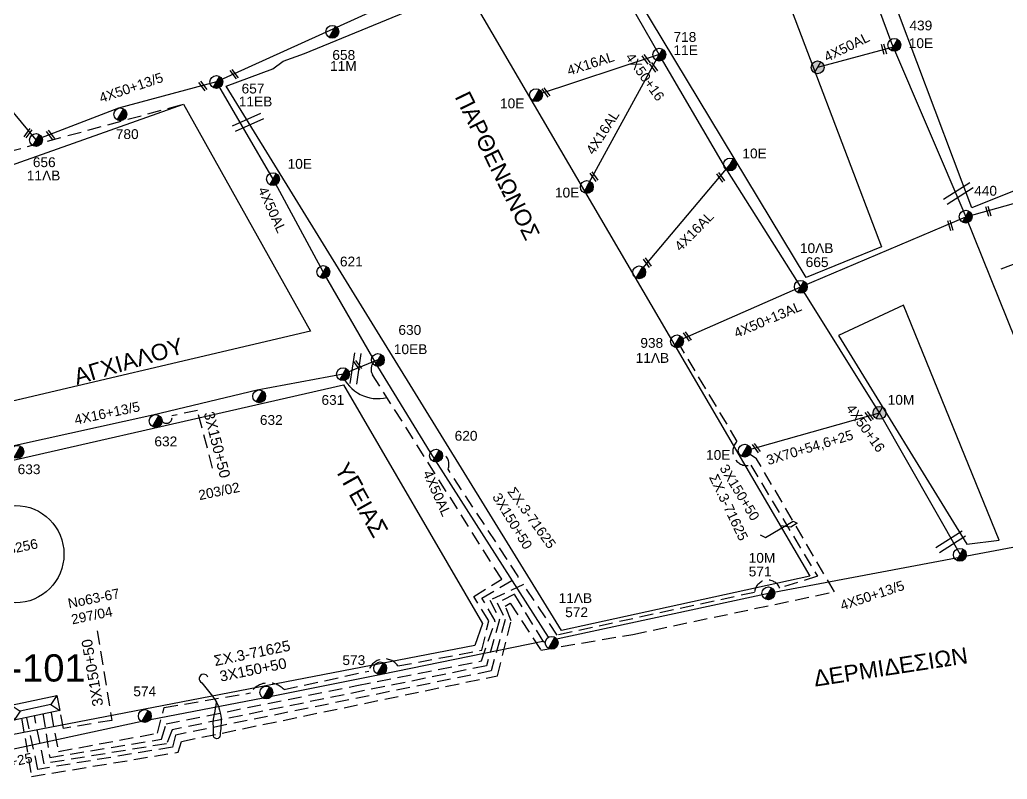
# Model space of a CAD drawing. Header units: millimetres. Extents: x 7453 to 9570, y 777 to 1872.
# Drawn here: x 7555.5 to 7736.9, y 1184.3 to 1323.8 of the extents above; entities that cross this region are included whole.
import ezdxf

# ---------------------------------------------------------------- set-up
doc = ezdxf.new("R2010")
doc.units = ezdxf.units.MM
doc.linetypes.add('DASHED', pattern=[19.05, 12.7, -6.35])
for name, color, linetype in [('Άγνωστα', 7, 'Continuous'), ('Γέφυρες Εναέριου Δικτύου', 7, 'Continuous'), ('Γυμνά εναέρια ΧΤ (3Φ)   4x16AL', 7, 'Continuous'), ('Γυμνά εναέρια ΧΤ (3Φ)   4x50AL', 7, 'Continuous'), ('Γυμνά εναέρια ΧΤ και ΦΟΠ (3Φ)   4x50+16AL', 7, 'Continuous'), ('Επιγραφές - Σχήματα', 7, 'Continuous'), ('Καλώδια ΧΤ   3x150+50AL', 7, 'DASHED'), ('Καλώδια ΧΤ   3x150AL+50CU', 7, 'DASHED'), ('Καλώδια ΧΤ   4x50AL', 7, 'DASHED'), ('Μηχανική τομή', 7, 'Continuous'), ('Στύλος Ξύλινος', 7, 'Continuous'), ('Στύλος Ξύλινος @ 1', 7, 'Continuous'), ('Στύλος ΦΜ', 7, 'Continuous'), ('Στύλος ΦΜ @ 1', 7, 'Continuous'), ('Συνεστραμμένα ΧΤ   3x70+54.6+25 AL', 7, 'SYN_LINE'), ('Συνεστραμμένα ΧΤ   4x120+25 AL', 7, 'SYN_LINE'), ('Τομή', 7, 'Continuous'), ('Υποσταθμός πόλεως', 7, 'Continuous'), ('Υπόβαθρο ΔΕΗ', 7, 'Continuous')]:
    doc.layers.add(name, color=color, linetype=linetype)
doc.styles.get("Standard").update_dxf_attribs({"font": 'ARIAL.TTF'})
doc.linetypes.add('SYN_LINE', pattern='A,0.5,-0.0001,["/\\/\\/\\/",Standard,S=0.1,R=0,X=0,Y=-0.05],-0.25', length=0.7501)

# ---------------------------------------------------------------- blocks, each defined once
blk = doc.blocks.new('ΥΠΑΡΧΩΝ ΤΣΙΜΕΝΤΕΝΙΟΣ ΣΤΥΛΟΣ')
at = {"layer": 'Στύλος ΦΜ'}
blk.add_hatch(color=7, dxfattribs=at).paths.add_polyline_path([(-1.29, -2.28, 0.574793), (2.62, 0, 0.268822), (1.3, 2.27)])
at = {"layer": 'Στύλος ΦΜ', "color": 7}
blk.add_line((-1.29, -2.28), (1.3, 2.27), dxfattribs=at)
blk.add_circle((0, 0), 2.62, dxfattribs=at)
at = {"layer": 'Στύλος ΦΜ', "flags": 4}
for tag, p in [('ΑΡΙΘΜΟΣ', (-4.68, 8.05)), ('ΤΥΠΟΣ', (-4.91, 3.03))]:
    blk.add_attdef(tag, p, '', height=4, dxfattribs=at)
blk = doc.blocks.new('ΥΠΑΡΧΩΝ ΞΥΛΙΝΟΣ ΣΤΥΛΟΣ')
at = {"layer": 'Στύλος Ξύλινος'}
h = blk.add_hatch(color=7, dxfattribs=at)
h.paths.add_polyline_path([(-2.62, 0, 0.270008), (-1.29, -2.28), (1.3, 2.27, 0.576266)])
h.paths.add_polyline_path([(-1.29, -2.28, 0.574793), (2.62, 0, 0.268822), (1.3, 2.27)])
at = {"layer": 'Στύλος Ξύλινος', "color": 7}
blk.add_line((-1.29, -2.28), (1.3, 2.27), dxfattribs=at)
blk.add_circle((0, 0), 2.62, dxfattribs=at)
at = {"layer": 'Στύλος Ξύλινος', "flags": 4}
for tag, p in [('ΑΡΙΘΜΟΣ', (-4.91, 8.6)), ('ΤΥΠΟΣ', (-4.85, 3.39))]:
    blk.add_attdef(tag, p, '', height=4, dxfattribs=at)
blk = doc.blocks.new('ΥΠΟΣΤΑΘΜΟΣ ΠΟΛΕΩΣ')
at = {"layer": 'Υποσταθμός πόλεως', "linetype": 'Continuous', "ltscale": 40}
blk.add_lwpolyline([(-8.57, 2.82), (8.57, 2.82), (8.57, -2.82), (-8.57, -2.82)], close=True, dxfattribs=at)
for points in [[(-5.75, 0), (-8.57, 2.82)], [(5.75, 0), (8.57, 2.82)], [(-8.57, -2.82), (-5.75, 0)], [(-5.75, 0), (5.75, 0)], [(8.57, -2.82), (5.75, 0)]]:
    blk.add_lwpolyline(points, dxfattribs=at)
at = {"layer": 'Υποσταθμός πόλεως', "linetype": 'SYN_LINE', "ltscale": 40, "flags": 1}
for tag, p in [('ΜΕΤΑΣΧΗΜΑΤΙΣΜΟΣ', (10.6, 2.39)), ('ΙΣΧΥΣ', (10.58, -0.41)), ('ΑΡΙΘΜΟΣ', (10.7, -3.13))]:
    blk.add_attdef(tag, p, '', height=1.8, dxfattribs=at)
blk = doc.blocks.new('ΜΗΧΑΝΙΚΗ ΤΟΜΗ')
at = {"layer": 'Μηχανική τομή', "ltscale": 40}
for p, q in [((-1.89, 0.78), (1.89, 0.78)), ((1.89, 0), (-1.89, 0))]:
    blk.add_line(p, q, dxfattribs=at)
blk = doc.blocks.new('ΤΟΜΗ')
at = {"layer": 'Τομή', "ltscale": 40}
for p, q in [((-5.68, 0), (5.68, 0)), ((5.68, -2.33), (-5.68, -2.33))]:
    blk.add_line(p, q, dxfattribs=at)

msp = doc.modelspace()

# ---------------------------------------------------------------- linework, layer by layer
at = {"layer": 'Άγνωστα', "color": 27}
msp.add_lwpolyline([(7697.78, 1369.35), (7706.44, 1344.26), (7715.58, 1319.52), (7729.25, 1287.61)], dxfattribs=at)
at = {"layer": 'Άγνωστα', "color": 62}
msp.add_lwpolyline([(7729.25, 1287.61), (7738.31, 1265.14), (7753.53, 1229.79)], dxfattribs=at)
at = {"layer": 'Γέφυρες Εναέριου Δικτύου', "ltscale": 20}
msp.add_arc((7621.29, 1261.29), 7.1, 202.0041, 283.6554, dxfattribs=at)
at = {"layer": 'Γυμνά εναέρια ΧΤ (3Φ)   4x16AL', "color": 133}
for points in [[(7672.96, 1317.38), (7650.32, 1309.95)], [(7659.66, 1293.08), (7672.96, 1317.38)], [(7685.94, 1297.21), (7669.28, 1277.4)]]:
    msp.add_lwpolyline(points, dxfattribs=at)
at = {"layer": 'Γυμνά εναέρια ΧΤ (3Φ)   4x50AL', "color": 62, "ltscale": 0.15}
msp.add_lwpolyline([(7658.41, 1342.7), (7591.62, 1312.36), (7573.66, 1307.56), (7558.5, 1301.71), (7541.98, 1321.6), (7541.98, 1321.6)], dxfattribs=at)
at = {"layer": 'Γυμνά εναέρια ΧΤ (3Φ)   4x50AL', "color": 30, "ltscale": 0.15}
msp.add_lwpolyline([(7652.63, 1210.35), (7630.95, 1244.29), (7621.28, 1260.11), (7611.25, 1277.46), (7602.03, 1294.51), (7591.62, 1312.36)], dxfattribs=at)
at = {"layer": 'Γυμνά εναέρια ΧΤ (3Φ)   4x50AL', "color": 62}
msp.add_lwpolyline([(7676.22, 1264.73), (7698.95, 1274.73), (7729.25, 1287.61), (7751.33, 1293.75)], dxfattribs=at)
at = {"layer": 'Γυμνά εναέρια ΧΤ (3Φ)   4x50AL', "color": 27}
msp.add_lwpolyline([(7621.29, 1261.29), (7614.88, 1258.68), (7599.09, 1255.73), (7579.98, 1251.17), (7554.75, 1245.56), (7524.02, 1242.9), (7524.02, 1242.9)], dxfattribs=at)
at = {"layer": 'Γυμνά εναέρια ΧΤ (3Φ)   4x50AL', "color": 6, "ltscale": 0.2}
msp.add_lwpolyline([(7808.84, 1240.54), (7781.44, 1235.41), (7753.53, 1229.79), (7693, 1218.41), (7653.52, 1209.87)], dxfattribs=at)
at = {"layer": 'Γυμνά εναέρια ΧΤ (3Φ)   4x50AL', "color": 6, "linetype": 'DASHED', "ltscale": 0.2}
msp.add_lwpolyline([(7652.05, 1209.55), (7651.74, 1209.48), (7646.36, 1218.24), (7643.19, 1216.68), (7644.65, 1213.62), (7642.1, 1204.16), (7584.11, 1192.38), (7583.54, 1190.15), (7558.86, 1186.09), (7556.8, 1195.55)], dxfattribs=at)
at = {"layer": 'Γυμνά εναέρια ΧΤ και ΦΟΠ (3Φ)   4x50+16AL', "color": 133}
msp.add_lwpolyline([(7728.5, 1225.09), (7713.41, 1251.58), (7698.95, 1274.73), (7684.76, 1297.21), (7672.96, 1317.38), (7658.41, 1342.7)], dxfattribs=at)
at = {"layer": 'Επιγραφές - Σχήματα'}
msp.add_lwpolyline([(7691.51, 1229.14), (7692.45, 1228.71), (7697.54, 1231.68), (7698.28, 1231.32), (7697.1, 1230.55), (7695.2, 1230.82)], dxfattribs=at)
msp.add_lwpolyline([(7590.05, 1203.02, 1.524954), (7588.96, 1201.99, 0.023283), (7590.9, 1199.53, -0.197329), (7592.45, 1194.03, -0.005607), (7592.3, 1192.35, -0.969), (7591.07, 1192.26, 0.021221), (7591.11, 1193.8, -0.105493), (7591.29, 1196.22, 0.019813), (7591.63, 1198.41, 0.345233)], format="xyb", dxfattribs=at)
msp.add_circle((7554.68, 1225.62), 8.95, dxfattribs=at)
at = {"layer": 'Καλώδια ΧΤ   3x150+50AL', "color": 62, "ltscale": 0.2}
msp.add_lwpolyline([(7676.22, 1264.73), (7687.23, 1246.33, 0.774045), (7689.78, 1241.98), (7702, 1221.55), (7695.1, 1219.4, 0.780417), (7690.46, 1218.6), (7654.23, 1210.76), (7648, 1220.03), (7641.82, 1217.15), (7643.63, 1213.61), (7641.23, 1205.1), (7583.52, 1193.37), (7582.47, 1190.79), (7560.01, 1187.13), (7558.2, 1195.98)], format="xyb", dxfattribs=at)
at = {"layer": 'Καλώδια ΧΤ   3x150+50AL', "color": 27, "linetype": 'DASHED', "ltscale": 0.2}
msp.add_lwpolyline([(7561.26, 1196.47), (7562.61, 1189.37), (7580.81, 1192.74), (7582.02, 1197.46), (7597.88, 1200.13, -0.492358), (7604.05, 1200.74), (7619.6, 1204.15, -0.64143), (7624.97, 1205.09), (7640.37, 1207.99), (7641.64, 1213.36), (7638.92, 1217.85), (7644.02, 1221.03), (7620.31, 1258.59, -0.339027), (7620.52, 1260.85, -0.438422)], format="xyb", dxfattribs=at)
at = {"layer": 'Καλώδια ΧΤ   3x150+50AL', "color": 27, "ltscale": 0.2}
msp.add_lwpolyline([(7590.92, 1241.4), (7588.16, 1252.02), (7583.42, 1251.01, -0.852817), (7581.63, 1250.06, 4.522704)], format="xyb", dxfattribs=at)
at = {"layer": 'Καλώδια ΧΤ   3x150+50AL', "color": 133, "ltscale": 0.2}
msp.add_lwpolyline([(7555.83, 1195.5), (7557.67, 1184.79), (7584.59, 1189.23), (7585.23, 1191.21), (7643.24, 1203.28), (7645.76, 1213.35), (7644.66, 1216.09), (7645.59, 1216.62), (7651.19, 1208.01), (7668.11, 1210.89), (7705.12, 1218.7), (7690.84, 1243.16), (7688.65, 1244.62)], dxfattribs=at)
at = {"layer": 'Καλώδια ΧΤ   3x150+50AL', "color": 30, "ltscale": 0.2}
msp.add_lwpolyline([(7559.76, 1196.37), (7561.01, 1188.28), (7581.55, 1191.61), (7582.38, 1194.42), (7617.42, 1201.48), (7640.32, 1206), (7642.82, 1213.36), (7640.39, 1217.56), (7647.09, 1221.48), (7634.16, 1241.24, 0.38488), (7633.07, 1244.23, -8.266852)], format="xyb", dxfattribs=at)
at = {"layer": 'Καλώδια ΧΤ   3x150+50AL', "color": 85, "ltscale": 0.2}
msp.add_lwpolyline([(7569.73, 1211.56), (7572.4, 1195.09), (7563.54, 1193.61), (7562.85, 1196.97)], dxfattribs=at)
at = {"layer": 'Καλώδια ΧΤ   3x150AL+50CU', "color": 7, "linetype": 'DASHED', "ltscale": 0.2}
msp.add_lwpolyline([(7457.69, 1273.51), (7585.56, 1308.28)], dxfattribs=at)
at = {"layer": 'Καλώδια ΧΤ   4x50AL', "color": 27, "linetype": 'Continuous', "ltscale": 0.15}
msp.add_lwpolyline([(7715.9, 1318.77), (7702.04, 1315.04)], dxfattribs=at)
at = {"layer": 'Συνεστραμμένα ΧΤ   3x70+54.6+25 AL', "color": 133, "ltscale": 20}
msp.add_lwpolyline([(7688.65, 1244.62), (7713.41, 1251.58)], dxfattribs=at)
at = {"layer": 'Συνεστραμμένα ΧΤ   4x120+25 AL', "color": 173, "ltscale": 20}
msp.add_lwpolyline([(7651.59, 1209.56), (7621.95, 1203.5), (7600.21, 1199.19), (7577.9, 1194.86), (7545.87, 1187.95), (7531.12, 1187), (7509.1, 1184.27)], dxfattribs=at)
at = {"layer": 'Υπόβαθρο ΔΕΗ'}
for points in [[(7703.72, 1360.96), (7739.77, 1374.95), (7768.04, 1304.38), (7730.39, 1289.26), (7703.43, 1360.85)], [(7686.58, 1353.68), (7713.8, 1282.08), (7699.92, 1276.47), (7660.46, 1341.94), (7686.58, 1353.68)], [(7637.8, 1329.01), (7700.6, 1221.59), (7654.98, 1211.6), (7593.42, 1311.6), (7601.99, 1314.8), (7603.88, 1316.2), (7607.81, 1317.61), (7634.47, 1328.61), (7637.8, 1329.01)], [(7585.56, 1308.28), (7608.88, 1266.6), (7544.77, 1251.52), (7537.38, 1255.64), (7547.01, 1294.62), (7585.56, 1308.28)], [(7735.77, 1278.02), (7771.64, 1291.64), (7793.12, 1238.99), (7754.04, 1231.44)], [(7735.37, 1228.22), (7717.82, 1271.39), (7705.89, 1265.79), (7729.43, 1227.43), (7735.37, 1228.22)], [(7614.96, 1256.73), (7640.49, 1212.88), (7639.11, 1208.81), (7527.95, 1187.41), (7523, 1191.71), (7533.33, 1238.14), (7614.96, 1256.73)]]:
    msp.add_lwpolyline(points, dxfattribs=at)

# ---------------------------------------------------------------- block references
at = {"layer": 'Μηχανική τομή'}
for p, xscale, yscale, zscale, rotation in [((7714.02, 1318.34), 0.499999999999947, 0.499999999999947, 0.499999999999947, 286.3744975446473), ((7670.7, 1316.64), 0.5000000000000129, 0.5000000000000129, 0.5000000000000129, 126.4053453319395), ((7672.07, 1315.15), 0.5000000000000129, 0.5000000000000129, 0.5000000000000129, 126.4053453319395), ((7595.04, 1313.91), 0.5000000000000129, 0.5000000000000129, 0.5000000000000129, 126.4053453319395), ((7589.29, 1311.73), 0.5000000000000129, 0.5000000000000129, 0.5000000000000129, 126.4053453319395), ((7652.3, 1310.55), 0.5000000000000129, 0.5000000000000129, 0.5000000000000129, 126.4053453319395), ((7557.18, 1302.83), 0.5000000000000119, 0.5000000000000119, 0.5000000000000119, 52.88560917238203), ((7561.31, 1302.73), 0.5000000000000129, 0.5000000000000129, 0.5000000000000129, 126.4053453319395), ((7661.12, 1295.1), 0.5000000000000129, 0.5000000000000129, 0.5000000000000129, 126.4053453319395), ((7684.38, 1294.97), 0.5000000000000129, 0.5000000000000129, 0.5000000000000129, 126.4053453319395), ((7733.21, 1288.54), 0.499999999999947, 0.499999999999947, 0.499999999999947, 286.3744975446473), ((7726.24, 1285.95), 0.499999999999947, 0.499999999999947, 0.499999999999947, 286.3744975446473), ((7670.91, 1279.29), 0.5000000000000129, 0.5000000000000129, 0.5000000000000129, 126.4053453319395), ((7678.27, 1265.72), 0.5000000000000129, 0.5000000000000129, 0.5000000000000129, 126.4053453319395), ((7617.71, 1260.46), 0.5000000000000129, 0.5000000000000129, 0.5000000000000129, 126.4053453319395), ((7711.67, 1251.09), 0.5000000000000129, 0.5000000000000129, 0.5000000000000129, 126.4053453319395), ((7690.95, 1245.21), 0.5000000000000129, 0.5000000000000129, 0.5000000000000129, 126.4053453319395)]:
    msp.add_blockref('ΜΗΧΑΝΙΚΗ ΤΟΜΗ', p, dxfattribs=dict(at, xscale=xscale, yscale=yscale, zscale=zscale, rotation=rotation))
at = {"layer": 'Στύλος Ξύλινος @ 1', "ltscale": 40, "xscale": 0.4499999999998181, "yscale": 0.4499999999998181, "zscale": 0.4499999999998181}
msp.add_blockref('ΥΠΑΡΧΩΝ ΞΥΛΙΝΟΣ ΣΤΥΛΟΣ', (7702.04, 1315.04), dxfattribs=at)
at = {"layer": 'Στύλος Ξύλινος @ 1', "ltscale": 40}
ref = msp.add_blockref('ΥΠΑΡΧΩΝ ΞΥΛΙΝΟΣ ΣΤΥΛΟΣ', (7713.4, 1251.58), dxfattribs=dict(at, xscale=0.4499999999998181, yscale=0.4499999999998181, zscale=0.4499999999998181))
ref.add_attrib('ΑΡΙΘΜΟΣ', '10Μ', (7714.91, 1253.07), dxfattribs={"layer": 'Στύλος Ξύλινος', "height": 1.8, "flags": 4})
at = {"layer": 'Στύλος ΦΜ @ 1', "ltscale": 40}
ref = msp.add_blockref('ΥΠΑΡΧΩΝ ΤΣΙΜΕΝΤΕΝΙΟΣ ΣΤΥΛΟΣ', (7612.91, 1321.58), dxfattribs=dict(at, xscale=0.4499999999998181, yscale=0.4499999999998181, zscale=0.4499999999998181))
ref.add_attrib('ΤΥΠΟΣ', '11Μ', (7612.5, 1314.4), dxfattribs={"layer": 'Στύλος ΦΜ', "height": 1.8, "flags": 4})
ref.add_attrib('ΑΡΙΘΜΟΣ', '658', (7612.92, 1316.43), dxfattribs={"layer": 'Στύλος ΦΜ', "height": 1.8, "flags": 4})
ref = msp.add_blockref('ΥΠΑΡΧΩΝ ΤΣΙΜΕΝΤΕΝΙΟΣ ΣΤΥΛΟΣ', (7716.14, 1319.17), dxfattribs=dict(at, xscale=0.4499999999998181, yscale=0.4499999999998181, zscale=0.4499999999998181))
ref.add_attrib('ΤΥΠΟΣ', '10Ε', (7718.78, 1318.59), dxfattribs={"layer": 'Στύλος ΦΜ', "height": 1.8, "flags": 4})
ref.add_attrib('ΑΡΙΘΜΟΣ', '439', (7718.9, 1321.84), dxfattribs={"layer": 'Στύλος ΦΜ', "height": 1.8, "flags": 4})
ref = msp.add_blockref('ΥΠΑΡΧΩΝ ΤΣΙΜΕΝΤΕΝΙΟΣ ΣΤΥΛΟΣ', (7672.96, 1317.38), dxfattribs=dict(at, xscale=0.4499999999998181, yscale=0.4499999999998181, zscale=0.4499999999998181))
ref.add_attrib('ΤΥΠΟΣ', '11Ε', (7675.57, 1317.31), dxfattribs={"layer": 'Στύλος ΦΜ', "height": 1.8, "flags": 4})
ref.add_attrib('ΑΡΙΘΜΟΣ', '718', (7675.57, 1319.73), dxfattribs={"layer": 'Στύλος ΦΜ', "height": 1.8, "flags": 4})
ref = msp.add_blockref('ΥΠΑΡΧΩΝ ΤΣΙΜΕΝΤΕΝΙΟΣ ΣΤΥΛΟΣ', (7591.62, 1312.36), dxfattribs=dict(at, xscale=0.4499999999998181, yscale=0.4499999999998181, zscale=0.4499999999998181))
ref.add_attrib('ΤΥΠΟΣ', '11ΕΒ', (7595.74, 1307.88), dxfattribs={"layer": 'Στύλος ΦΜ', "height": 1.8, "flags": 4})
ref.add_attrib('ΑΡΙΘΜΟΣ', '657', (7596.25, 1310.25), dxfattribs={"layer": 'Στύλος ΦΜ', "height": 1.8, "flags": 4})
ref = msp.add_blockref('ΥΠΑΡΧΩΝ ΤΣΙΜΕΝΤΕΝΙΟΣ ΣΤΥΛΟΣ', (7650.32, 1309.95), dxfattribs=dict(at, xscale=0.4499999999998181, yscale=0.4499999999998181, zscale=0.4499999999998181))
ref.add_attrib('ΤΥΠΟΣ', '10Ε', (7643.71, 1307.53), dxfattribs={"layer": 'Στύλος ΦΜ', "height": 1.8, "flags": 4})
ref = msp.add_blockref('ΥΠΑΡΧΩΝ ΤΣΙΜΕΝΤΕΝΙΟΣ ΣΤΥΛΟΣ', (7573.97, 1306.42), dxfattribs=dict(at, xscale=0.4499999999998181, yscale=0.4499999999998181, zscale=0.4499999999998181))
ref.add_attrib('ΑΡΙΘΜΟΣ', '780', (7573.15, 1301.88), dxfattribs={"layer": 'Στύλος ΦΜ', "height": 1.8, "flags": 4})
ref = msp.add_blockref('ΥΠΑΡΧΩΝ ΤΣΙΜΕΝΤΕΝΙΟΣ ΣΤΥΛΟΣ', (7558.5, 1301.71), dxfattribs=dict(at, xscale=0.4499999999998181, yscale=0.4499999999998181, zscale=0.4499999999998181))
ref.add_attrib('ΤΥΠΟΣ', '11ΛΒ', (7556.81, 1294.27), dxfattribs={"layer": 'Στύλος ΦΜ', "height": 1.8, "flags": 4})
ref.add_attrib('ΑΡΙΘΜΟΣ', '656', (7557.91, 1296.72), dxfattribs={"layer": 'Στύλος ΦΜ', "height": 1.8, "flags": 4})
ref = msp.add_blockref('ΥΠΑΡΧΩΝ ΤΣΙΜΕΝΤΕΝΙΟΣ ΣΤΥΛΟΣ', (7685.94, 1297.21), dxfattribs=dict(at, xscale=0.4499999999998181, yscale=0.4499999999998181, zscale=0.4499999999998181))
ref.add_attrib('ΤΥΠΟΣ', '10Ε', (7688.22, 1298.33), dxfattribs={"layer": 'Στύλος ΦΜ', "height": 1.8, "flags": 4})
ref = msp.add_blockref('ΥΠΑΡΧΩΝ ΤΣΙΜΕΝΤΕΝΙΟΣ ΣΤΥΛΟΣ', (7602.03, 1294.51), dxfattribs=dict(at, xscale=0.4499999999998181, yscale=0.4499999999998181, zscale=0.4499999999998181))
ref.add_attrib('ΤΥΠΟΣ', '10E', (7604.7, 1296.42), dxfattribs={"layer": 'Στύλος ΦΜ', "height": 1.8, "flags": 4})
ref = msp.add_blockref('ΥΠΑΡΧΩΝ ΤΣΙΜΕΝΤΕΝΙΟΣ ΣΤΥΛΟΣ', (7659.66, 1293.08), dxfattribs=dict(at, xscale=0.4499999999998181, yscale=0.4499999999998181, zscale=0.4499999999998181))
ref.add_attrib('ΤΥΠΟΣ', '10Ε', (7653.8, 1291.14), dxfattribs={"layer": 'Στύλος ΦΜ', "height": 1.8, "flags": 4})
ref = msp.add_blockref('ΥΠΑΡΧΩΝ ΤΣΙΜΕΝΤΕΝΙΟΣ ΣΤΥΛΟΣ', (7729.24, 1287.61), dxfattribs=dict(at, xscale=0.4499999999998181, yscale=0.4499999999998181, zscale=0.4499999999998181))
ref.add_attrib('ΑΡΙΘΜΟΣ', '440', (7730.79, 1291.47), dxfattribs={"layer": 'Στύλος ΦΜ', "height": 1.8, "flags": 4})
ref = msp.add_blockref('ΥΠΑΡΧΩΝ ΤΣΙΜΕΝΤΕΝΙΟΣ ΣΤΥΛΟΣ', (7698.95, 1274.73), dxfattribs=dict(at, xscale=0.4499999999998181, yscale=0.4499999999998181, zscale=0.4499999999998181))
ref.add_attrib('ΤΥΠΟΣ', '10ΛΒ', (7698.79, 1280.93), dxfattribs={"layer": 'Στύλος ΦΜ', "height": 1.8, "flags": 4})
ref.add_attrib('ΑΡΙΘΜΟΣ', '665', (7699.85, 1278.36), dxfattribs={"layer": 'Στύλος ΦΜ', "height": 1.8, "flags": 4})
ref = msp.add_blockref('ΥΠΑΡΧΩΝ ΤΣΙΜΕΝΤΕΝΙΟΣ ΣΤΥΛΟΣ', (7611.25, 1277.46), dxfattribs=dict(at, xscale=0.4499999999998181, yscale=0.4499999999998181, zscale=0.4499999999998181))
ref.add_attrib('ΑΡΙΘΜΟΣ', '621', (7614.31, 1278.48), dxfattribs={"layer": 'Στύλος ΦΜ', "height": 1.8, "flags": 4})
at = {"layer": 'Στύλος ΦΜ @ 1', "ltscale": 40, "xscale": 0.4499999999998181, "yscale": 0.4499999999998181, "zscale": 0.4499999999998181}
for p in [(7669.28, 1277.4), (7728.17, 1225.5), (7600.79, 1200.21)]:
    msp.add_blockref('ΥΠΑΡΧΩΝ ΤΣΙΜΕΝΤΕΝΙΟΣ ΣΤΥΛΟΣ', p, dxfattribs=at)
at = {"layer": 'Στύλος ΦΜ @ 1', "ltscale": 40}
ref = msp.add_blockref('ΥΠΑΡΧΩΝ ΤΣΙΜΕΝΤΕΝΙΟΣ ΣΤΥΛΟΣ', (7621.28, 1261.29), dxfattribs=dict(at, xscale=0.4499999999998181, yscale=0.4499999999998181, zscale=0.4499999999998181))
ref.add_attrib('ΤΥΠΟΣ', '10EB', (7624.21, 1262.37), dxfattribs={"layer": 'Στύλος ΦΜ', "height": 1.8, "flags": 4})
ref.add_attrib('ΑΡΙΘΜΟΣ', '630', (7625.05, 1265.91), dxfattribs={"layer": 'Στύλος ΦΜ', "height": 1.8, "flags": 4})
ref = msp.add_blockref('ΥΠΑΡΧΩΝ ΤΣΙΜΕΝΤΕΝΙΟΣ ΣΤΥΛΟΣ', (7676.22, 1264.73), dxfattribs=dict(at, xscale=0.4499999999998181, yscale=0.4499999999998181, zscale=0.4499999999998181))
ref.add_attrib('ΤΥΠΟΣ', '11ΛΒ', (7668.62, 1260.76), dxfattribs={"layer": 'Στύλος ΦΜ', "height": 1.8, "flags": 4})
ref.add_attrib('ΑΡΙΘΜΟΣ', '938', (7669.48, 1263.53), dxfattribs={"layer": 'Στύλος ΦΜ', "height": 1.8, "flags": 4})
ref = msp.add_blockref('ΥΠΑΡΧΩΝ ΤΣΙΜΕΝΤΕΝΙΟΣ ΣΤΥΛΟΣ', (7614.88, 1258.68), dxfattribs=dict(at, xscale=0.4499999999998181, yscale=0.4499999999998181, zscale=0.4499999999998181))
ref.add_attrib('ΑΡΙΘΜΟΣ', '631', (7610.92, 1253.05), dxfattribs={"layer": 'Στύλος ΦΜ', "height": 1.8, "flags": 4})
ref = msp.add_blockref('ΥΠΑΡΧΩΝ ΤΣΙΜΕΝΤΕΝΙΟΣ ΣΤΥΛΟΣ', (7599.49, 1254.62), dxfattribs=dict(at, xscale=0.4499999999998181, yscale=0.4499999999998181, zscale=0.4499999999998181))
ref.add_attrib('ΑΡΙΘΜΟΣ', '632', (7599.61, 1249.37), dxfattribs={"layer": 'Στύλος ΦΜ', "height": 1.8, "flags": 4})
ref = msp.add_blockref('ΥΠΑΡΧΩΝ ΤΣΙΜΕΝΤΕΝΙΟΣ ΣΤΥΛΟΣ', (7580.46, 1250.09), dxfattribs=dict(at, xscale=0.4499999999998181, yscale=0.4499999999998181, zscale=0.4499999999998181))
ref.add_attrib('ΑΡΙΘΜΟΣ', '632', (7580.24, 1245.43), dxfattribs={"layer": 'Στύλος ΦΜ', "height": 1.8, "flags": 4})
ref = msp.add_blockref('ΥΠΑΡΧΩΝ ΤΣΙΜΕΝΤΕΝΙΟΣ ΣΤΥΛΟΣ', (7631.97, 1243.71), dxfattribs=dict(at, xscale=0.4499999999998181, yscale=0.4499999999998181, zscale=0.4499999999998181))
ref.add_attrib('ΑΡΙΘΜΟΣ', '620', (7635.38, 1246.46), dxfattribs={"layer": 'Στύλος ΦΜ', "height": 1.8, "flags": 4})
ref = msp.add_blockref('ΥΠΑΡΧΩΝ ΤΣΙΜΕΝΤΕΝΙΟΣ ΣΤΥΛΟΣ', (7555.05, 1244.42), dxfattribs=dict(at, xscale=0.4499999999998181, yscale=0.4499999999998181, zscale=0.4499999999998181))
ref.add_attrib('ΑΡΙΘΜΟΣ', '633', (7555.12, 1240.32), dxfattribs={"layer": 'Στύλος ΦΜ', "height": 1.8, "flags": 4})
ref = msp.add_blockref('ΥΠΑΡΧΩΝ ΤΣΙΜΕΝΤΕΝΙΟΣ ΣΤΥΛΟΣ', (7688.65, 1244.62), dxfattribs=dict(at, xscale=0.4499999999998181, yscale=0.4499999999998181, zscale=0.4499999999998181))
ref.add_attrib('ΑΡΙΘΜΟΣ', '10Ε', (7681.55, 1242.95), dxfattribs={"layer": 'Στύλος ΦΜ', "height": 1.8, "flags": 4})
ref = msp.add_blockref('ΥΠΑΡΧΩΝ ΤΣΙΜΕΝΤΕΝΙΟΣ ΣΤΥΛΟΣ', (7693, 1218.41), dxfattribs=dict(at, xscale=0.4499999999998181, yscale=0.4499999999998181, zscale=0.4499999999998181))
ref.add_attrib('ΤΥΠΟΣ', '10Μ', (7689.38, 1224.04), dxfattribs={"layer": 'Στύλος ΦΜ', "height": 1.8, "flags": 4})
ref.add_attrib('ΑΡΙΘΜΟΣ', '571', (7689.38, 1221.53), dxfattribs={"layer": 'Στύλος ΦΜ', "height": 1.8, "flags": 4})
ref = msp.add_blockref('ΥΠΑΡΧΩΝ ΤΣΙΜΕΝΤΕΝΙΟΣ ΣΤΥΛΟΣ', (7653.21, 1209.33), dxfattribs=dict(at, xscale=0.4499999999998181, yscale=0.4499999999998181, zscale=0.4499999999998181))
ref.add_attrib('ΤΥΠΟΣ', '11ΛB', (7654.47, 1216.65), dxfattribs={"layer": 'Στύλος ΦΜ', "height": 1.8, "flags": 4})
ref.add_attrib('ΑΡΙΘΜΟΣ', '572', (7655.68, 1214.05), dxfattribs={"layer": 'Στύλος ΦΜ', "height": 1.8, "flags": 4})
ref = msp.add_blockref('ΥΠΑΡΧΩΝ ΤΣΙΜΕΝΤΕΝΙΟΣ ΣΤΥΛΟΣ', (7621.71, 1204.66), dxfattribs=dict(at, xscale=0.4499999999998181, yscale=0.4499999999998181, zscale=0.4499999999998181))
ref.add_attrib('ΑΡΙΘΜΟΣ', '573', (7614.77, 1205.25), dxfattribs={"layer": 'Στύλος ΦΜ', "height": 1.8, "flags": 4})
ref = msp.add_blockref('ΥΠΑΡΧΩΝ ΤΣΙΜΕΝΤΕΝΙΟΣ ΣΤΥΛΟΣ', (7578.48, 1195.88), dxfattribs=dict(at, xscale=0.4499999999998181, yscale=0.4499999999998181, zscale=0.4499999999998181))
ref.add_attrib('ΑΡΙΘΜΟΣ', '574', (7576.37, 1199.51), dxfattribs={"layer": 'Στύλος ΦΜ', "height": 1.8, "flags": 4})
at = {"layer": 'Τομή'}
for p, xscale, yscale, zscale, rotation in [((7597.19, 1305.48), 0.5000000000000151, 0.5000000000000151, 0.5000000000000151, 24.34832965454482), ((7727.58, 1292.39), 0.5000000000000129, 0.5000000000000129, 0.5000000000000129, 32.64146320277673), ((7616.62, 1259.81), 0.5000000000000288, 0.5000000000000288, 0.5000000000000288, 81.82003645898946), ((7726.17, 1228.39), 0.5000000000000129, 0.5000000000000129, 0.5000000000000129, 32.64146320277673)]:
    msp.add_blockref('ΤΟΜΗ', p, dxfattribs=dict(at, xscale=xscale, yscale=yscale, zscale=zscale, rotation=rotation))
at = {"layer": 'Υποσταθμός πόλεως', "xscale": 0.4999999999999911, "yscale": 0.4999999999999911, "zscale": 0.4999999999999911, "rotation": 191.9788368833811}
msp.add_blockref('ΥΠΟΣΤΑΘΜΟΣ ΠΟΛΕΩΣ', (7558.39, 1197.38), dxfattribs=at)

# ---------------------------------------------------------------- texts
at = {"layer": 'Γυμνά εναέρια ΧΤ (3Φ)   4x16AL', "char_height": 1.8, "width": 36.4294, "attachment_point": 1}
for s, insert, rotation in [('4X16AL', (7655.81, 1315.23), 17.825), ('4X16AL', (7659.38, 1299.82), 57.3624), ('4X16AL', (7675.57, 1282.4), 45.4263), ('4X16+13/5', (7565.38, 1251.15), 11.9183)]:
    msp.add_mtext(s, dxfattribs=dict(at, insert=insert, rotation=rotation))
at = {"layer": 'Γυμνά εναέρια ΧΤ (3Φ)   4x50AL', "char_height": 1.8, "width": 36.4294, "attachment_point": 1}
for s, insert, rotation in [('4X50+13/5', (7569.88, 1310.2), 18.8473), ('4X50AL', (7600.85, 1293.33), 294.253), ('4X50+13AL', (7686.44, 1266.97), 22.9078), ('4X50AL', (7631.14, 1241.26), 294.253), ('4X50+13/5', (7705.98, 1216.97), 18.4451)]:
    msp.add_mtext(s, dxfattribs=dict(at, insert=insert, rotation=rotation))
at = {"layer": 'Γυμνά εναέρια ΧΤ και ΦΟΠ (3Φ)   4x50+16AL', "char_height": 1.8, "width": 36.4294, "attachment_point": 1, "rotation": 305.5911}
for insert in [(7668.13, 1317.96), (7708.63, 1253.43)]:
    msp.add_mtext('4X50+16', dxfattribs=dict(at, insert=insert))
at = {"layer": 'Επιγραφές - Σχήματα', "attachment_point": 1}
for s, insert, char_height, width, rotation in [('ΠΑΡΘΕΝΩΝΟΣ', (7638.03, 1310.98), 3, 53.4924, 296.214), ('AΓΧΙΑΛΟΥ', (7565.14, 1259.56), 3, 36.4294, 16.5551), ('Y{\\H1.083x;Γ}EIA{\\H1.083x;Σ}', (7616.09, 1242.91), 3, 36.4294, 299.2255), ('203/02', (7588.17, 1237.3), 1.8, 36.4294, 11.6371), ('ΣΧ.3-71625', (7683.68, 1240.54), 1.8, 12.5261, 295.5178), ('ΣX.3-71625', (7646.43, 1238.16), 1.8, 13.2919, 305.7786), ('78256', (7551.77, 1227.07), 1.8, 36.4294, 11.6371), ('No63-67\\P297/04', (7564.19, 1217.41), 1.8, 36.4294, 11.6371), ('{\\H1.083x;ΣΧ.3-71625}', (7591, 1206.96), 1.8, 36.4294, 11.6371), ('ΔΕΡΜΙΔΕΣΙΩΝ', (7701.11, 1204.25), 3, 46.6829, 8.697)]:
    msp.add_mtext(s, dxfattribs=dict(at, insert=insert, char_height=char_height, width=width, rotation=rotation))
at = {"layer": 'Καλώδια ΧΤ   3x150+50AL', "attachment_point": 1}
for s, insert, char_height, width, rotation in [('3X150+50\\P', (7591.17, 1252.01), 1.949, 12.8621, 284.2022), ('3X150+50', (7685.5, 1242.36), 1.8, 36.4294, 301.2568), ('3X150+50', (7643.76, 1237.09), 1.8, 36.4294, 301.2568), ('3X150+50\\P', (7568.94, 1197.51), 1.949, 12.8621, 99.8436), ('{\\H1.083x;3X150+50}', (7592.04, 1204.09), 1.8, 36.4294, 11.6371)]:
    msp.add_mtext(s, dxfattribs=dict(at, insert=insert, char_height=char_height, width=width, rotation=rotation))
at = {"layer": 'Καλώδια ΧΤ   4x50AL', "insert": (7702.97, 1317.63), "char_height": 1.8, "width": 36.4294, "attachment_point": 1, "rotation": 26.1411}
msp.add_mtext('4X50AL', dxfattribs=at)
at = {"layer": 'Συνεστραμμένα ΧΤ   3x70+54.6+25 AL', "insert": (7692.45, 1243.69), "char_height": 1.8, "width": 36.4294, "attachment_point": 1, "rotation": 16.8987}
msp.add_mtext('3X70+54,6+25', dxfattribs=at)
at = {"layer": 'Συνεστραμμένα ΧΤ   4x120+25 AL', "ltscale": 20, "insert": (7546.32, 1186.77), "char_height": 1.8, "width": 36.4294, "attachment_point": 1, "rotation": 11.9183}
msp.add_mtext('4X120+25', dxfattribs=at)
at = {"layer": 'Υποσταθμός πόλεως', "insert": (7546.11, 1207.22), "char_height": 5, "width": 4.6849, "attachment_point": 1}
msp.add_mtext('ΦΙ-101', dxfattribs=at)

doc.saveas('drawing.dxf')
